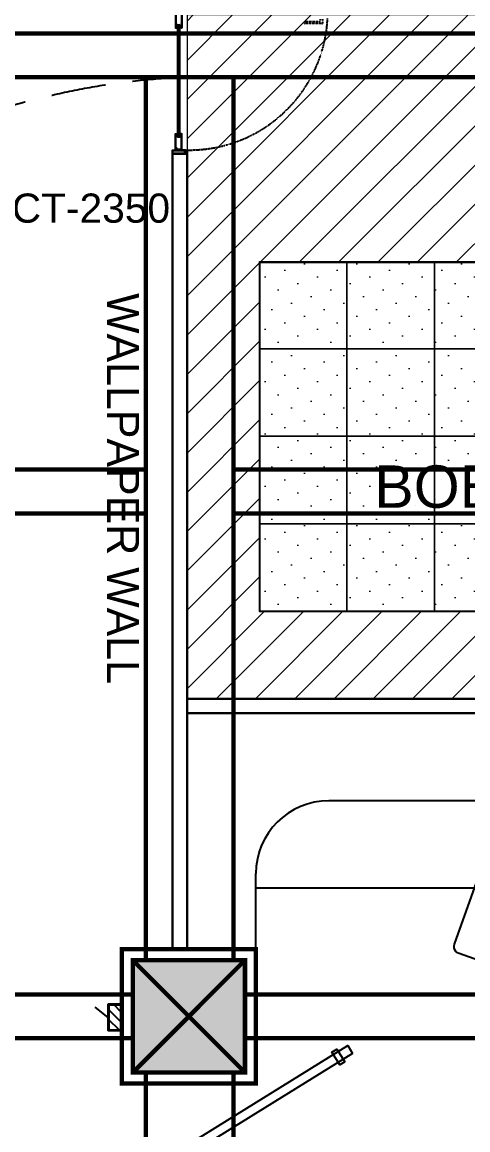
# Model space of a CAD drawing. Header units: millimetres. Extents: x 148480 to 578986, y 39883 to 155062.
# Drawn here: x 241562 to 244621, y 104561 to 112159 of the extents above; entities that cross this region are included whole.
import ezdxf

# ---------------------------------------------------------------- set-up
doc = ezdxf.new("R2010")
doc.units = ezdxf.units.MM
for name, pattern in [('CENTER', [2, 1.25, -0.25, 0.25, -0.25]), ('CONTINOUS', [0]), ('DASHED', [0.75, 0.5, -0.25]), ('HIDDEN', [0.375, 0.25, -0.125])]:
    doc.linetypes.add(name, pattern=pattern)
for name, color, linetype in [('001-TEXT', 250, 'Continuous'), ('2', 7, 'Continuous'), ('ceilings', 253, 'Continuous'), ('CEN', 252, 'CENTER'), ('DNM JEB', 4, 'Continuous'), ('EL-SWITCH BOXWS', 30, 'Continuous'), ('Flooring', 44, 'Continuous'), ('Hatch 01_UC', 7, 'Continuous'), ('I - MODULAR', 44, 'Continuous'), ('Layer2', 4, 'Continuous'), ('Layer4', 6, 'Continuous'), ('M-HVAC VRV PIPE', 4, 'Continuous'), ('M-HVAC-ELEPTICAL DUCT', 6, 'Continuous'), ('TENANCY', 3, 'Continuous')]:
    doc.layers.add(name, color=color, linetype=linetype)
doc.layers.add('EL-DIMM LED STRIP LIGHT', color=5, linetype='DASHED', lineweight=0)
doc.layers.add('I-PART-GYP', color=6, linetype='Continuous', lineweight=30)
doc.styles.add('Herbalife_Third Floor - Furniture Layout - 210201$0$CG', font='GOTHIC.TTF')
doc.styles.add('R', font='romans.shx')
doc.styles.get("Standard").update_dxf_attribs({"font": 'arial.ttf'})

# ---------------------------------------------------------------- blocks, each defined once
blk = doc.blocks.new('A$C4A242C7C')
at = {"layer": '2', "color": 8, "linetype": 'Continuous'}
for p, q in [((0, 4), (0, 115.4)), ((0.4, 115.8), (0.6, 115.8)), ((1.4, 115), (13, 115)), ((2, 113), (10.5, 113)), ((2, 4), (2, 113)), ((10.5, 103.9), (10.5, 113)), ((10.6, 103.4), (12.8, 95.2)), ((14, 111.3), (12.5, 111.3)), ((12.5, 104.8), (12.5, 111.3)), ((14, 104.8), (12.5, 104.8)), ((14.8, 103.8), (12.5, 103.8)), ((12.5, 103.8), (14.7, 95.7)), ((13, 115), (13, 112.6)), ((14.7, 112.6), (13, 112.6)), ((14, 110), (14, 111.3)), ((14, 106.1), (14, 104.8)), ((14.3, 109.8), (15, 110)), ((14.3, 106.3), (15, 106.1)), ((14.7, 112.6), (15.2, 110.4)), ((14.7, 95.7), (22.5, 95.7)), ((30.3, 93.7), (14.7, 93.7)), ((14.8, 103.8), (15.2, 105.6)), ((30.3, 95.7), (22.5, 95.7)), ((30.3, 112.6), (29.8, 110.4)), ((30.2, 103.8), (29.8, 105.6)), ((30.7, 109.8), (30, 110)), ((30.7, 106.3), (30, 106.1)), ((30.2, 103.8), (32.5, 103.8)), ((32, 112.6), (30.3, 112.6)), ((32.5, 103.8), (30.3, 95.7)), ((31, 111.3), (32.5, 111.3)), ((31, 110), (31, 111.3)), ((31, 106.1), (31, 104.8)), ((31, 104.8), (32.5, 104.8)), ((32, 115), (32, 112.6)), ((43.6, 115), (32, 115)), ((34.4, 103.4), (32.2, 95.2)), ((32.5, 104.8), (32.5, 111.3)), ((34.5, 113), (43, 113)), ((34.5, 103.9), (34.5, 113)), ((43, 14.2), (43, 113)), ((44.6, 115.8), (44.4, 115.8)), ((45, 11.7), (45, 115.4)), ((4, 2), (41, 2)), ((4, 0), (41, 0)), ((38.5, 8.4), (38.5, 11.7)), ((42.5, 13.7), (40.5, 13.7)), ((40.5, 8.8), (40.5, 11.3)), ((42.5, 6.4), (40.5, 6.4)), ((44, 11.7), (40.9, 11.7)), ((44, 8.4), (40.9, 8.4)), ((43, 4), (43, 5.9)), ((44, 11.6), (44, 11.7)), ((44, 8.4), (44, 8.5)), ((44.4, 11.2), (44.5, 11.2)), ((44.4, 8.9), (44.5, 8.9)), ((45, 4), (45, 8.4))]:
    blk.add_line(p, q, dxfattribs=at)
for centre, radius, start, end in [((0.4, 115.4), 0.4, 90, 180), ((0.6, 115.4), 0.4, 0, 90), ((1.4, 115.4), 0.4, 180, 270), ((12.5, 103.9), 2, 180, 195), ((14.7, 95.7), 2, 195, 270), ((14.2, 110), 0.2, 180, 285), ((14.2, 106.1), 0.2, 75, 180), ((14.8, 110.3), 0.4, 285, 15), ((14.8, 105.7), 0.4, 345, 75), ((30.1, 110.3), 0.4, 165, 255), ((30.1, 105.7), 0.4, 105, 195), ((30.3, 95.7), 2, 270, 345), ((30.8, 110), 0.2, 255, 0), ((30.8, 106.1), 0.2, 0, 105), ((32.5, 103.9), 2, 345, 0), ((43.6, 115.4), 0.4, 270, 0), ((44.4, 115.4), 0.4, 90, 180), ((44.6, 115.4), 0.4, 0, 90), ((4, 4), 4, 180, 270), ((4, 4), 2, 180, 270), ((40.5, 11.7), 2, 90, 180), ((40.5, 8.4), 2, 180, 270), ((40.9, 11.3), 0.4, 90, 180), ((40.9, 8.8), 0.4, 180, 270), ((41, 4), 4, 270, 0), ((41, 4), 2, 270, 0), ((42.5, 14.2), 0.5, 270, 0), ((42.5, 5.9), 0.5, 0, 90), ((44.4, 11.6), 0.4, 180, 270), ((44.4, 8.5), 0.4, 90, 180), ((44.5, 11.7), 0.5, 270, 0), ((44.5, 8.4), 0.5, 0, 90)]:
    blk.add_arc(centre, radius, start, end, dxfattribs=at)
blk = doc.blocks.new('A$C109E4DED')
at = {"layer": 'TENANCY', "rotation": 90}
blk.add_blockref('A$C4A242C7C', (75.8, 0), dxfattribs=at)
blk = doc.blocks.new('A$C57546ED1')
at = {"layer": '2', "color": 8, "linetype": 'Continuous'}
mesh = blk.add_polyface(dxfattribs=at)
corners = [(1, 3.4), (0.7, 2.6), (0, 2.7), (0.8, 4.1)]
mesh.append_faces([[corners[k] for k in face] for face in [(0, 1, 2, 3)]], dxfattribs={"color": 8})
mesh = blk.add_polyface(dxfattribs=at)
corners = [(2, 3.4), (2, 2.6), (0.7, 2.6), (1, 3.4)]
mesh.append_faces([[corners[k] for k in face] for face in [(0, 1, 2, 3)]], dxfattribs={"color": 8})
mesh = blk.add_polyface(dxfattribs=at)
corners = [(2.3, 4.1), (2.2, 1.7), (2, 2.6), (2, 3.4)]
mesh.append_faces([[corners[k] for k in face] for face in [(0, 1, 2, 3)]], dxfattribs={"color": 8})
mesh = blk.add_polyface(dxfattribs=at)
corners = [(2.7, 3.4), (2.5, 2.5), (2.2, 1.7), (2.3, 4.1)]
mesh.append_faces([[corners[k] for k in face] for face in [(0, 1, 2, 3)]], dxfattribs={"color": 8})
mesh = blk.add_polyface(dxfattribs=at)
corners = [(3.3, 3.4), (3.2, 2.5), (2.5, 2.5), (2.7, 3.4)]
mesh.append_faces([[corners[k] for k in face] for face in [(0, 1, 2, 3)]], dxfattribs={"color": 8})
mesh = blk.add_polyface(dxfattribs=at)
corners = [(3.6, 4.2), (3.5, 2.4), (3.2, 2.5), (3.3, 3.4)]
mesh.append_faces([[corners[k] for k in face] for face in [(0, 1, 2, 3)]], dxfattribs={"color": 8})
mesh = blk.add_polyface(dxfattribs=at)
corners = [(4.1, 3.5), (3.9, 2.4), (3.5, 2.4), (3.6, 4.2)]
mesh.append_faces([[corners[k] for k in face] for face in [(0, 1, 2, 3)]], dxfattribs={"color": 8})
mesh = blk.add_polyface(dxfattribs=at)
corners = [(6.5, 3.6), (5.8, 2.3), (3.9, 2.4), (4.1, 3.5)]
mesh.append_faces([[corners[k] for k in face] for face in [(0, 1, 2, 3)]], dxfattribs={"color": 8})
mesh = blk.add_polyface(dxfattribs=at)
corners = [(6.8, 4.6), (6.2, 0), (5.8, 2.3), (6.5, 3.6)]
mesh.append_faces([[corners[k] for k in face] for face in [(0, 1, 2, 3)]], dxfattribs={"color": 8})
mesh = blk.add_polyface(dxfattribs=at)
corners = [(7.9, 4.6), (7.5, 0), (6.2, 0), (6.8, 4.6)]
mesh.append_faces([[corners[k] for k in face] for face in [(0, 1, 2, 3)]], dxfattribs={"color": 8})
blk = doc.blocks.new('A$C5BB6640F')
at = {"layer": '2', "color": 8, "linetype": 'Continuous'}
for p, q in [((0.8, 2.6), (0, 0)), ((1, 2.6), (0.5, 0)), ((2.1, 8.2), (0.8, 8.2)), ((0.8, 8.2), (0.8, 2.6)), ((2.1, 6.4), (0.8, 6.4)), ((2.1, 4.5), (0.8, 4.5)), ((2.1, 2.6), (0.8, 2.6)), ((1.2, 2.6), (0.9, 0)), ((1.4, 2.6), (1.4, 0)), ((1.6, 2.6), (1.9, 0)), ((1.8, 2.6), (2.3, 0)), ((2.1, 8.2), (2.1, 2.6)), ((2.1, 2.6), (2.8, 0))]:
    blk.add_line(p, q, dxfattribs=at)
blk = doc.blocks.new('GFC1')
at = {"layer": 'Hatch 01_UC', "linetype": 'Continuous'}
h = blk.add_hatch(color=8, dxfattribs=at)
h.dxf.hatch_style = 1
h.paths.add_polyline_path([(321123.8, 106622.7), (321123.8, 106012.7), (322430.9, 106012.7), (322430.9, 106622.7)])
h.paths.add_polyline_path([(314953.8, 105940.7), (314953.8, 106710.7), (315723.8, 106710.7), (315723.8, 105940.7)])
at = {"layer": 'CEN', "color": 8, "linetype": 'HIDDEN', "lineweight": 0, "ltscale": 1500}
for p, q in [((304385.1, 113067.5), (321820.9, 113067.5)), ((304385.1, 112767.5), (321820.9, 112767.5)), ((315044.3, 106710.7), (315044.3, 112767.5)), ((315644.3, 106710.7), (315644.3, 112767.5)), ((309628, 110075.9), (315044.3, 110075.9)), ((315644.3, 110075.9), (321400.9, 110075.9)), ((309628, 109775.9), (315044.3, 109775.9)), ((315644.3, 109775.9), (321400.9, 109775.9)), ((309656.3, 106475.7), (314956.3, 106475.7)), ((315726.3, 106475.7), (321126.3, 106475.7)), ((309656.3, 106175.7), (314956.3, 106175.7)), ((315726.3, 106175.7), (321126.3, 106175.7)), ((315044.3, 100526.4), (315044.3, 105940.7)), ((315644.3, 100526.4), (315644.3, 105940.7))]:
    blk.add_line(p, q, dxfattribs=at)
at = {"layer": 'CEN', "color": 8, "linetype": 'Continuous', "lineweight": 0}
for p, q in [((315723.8, 105940.7), (314953.8, 106710.7)), ((315723.8, 106710.7), (314953.8, 105940.7))]:
    blk.add_line(p, q, dxfattribs=at)
for points in [[(315798.8, 105865.7), (314878.8, 105865.7), (314878.8, 106785.7), (315798.8, 106785.7)], [(315723.8, 105940.7), (314953.8, 105940.7), (314953.8, 106710.7), (315723.8, 106710.7)]]:
    blk.add_lwpolyline(points, close=True, dxfattribs=at)
at = {"layer": 'DNM JEB', "color": 8}
for p, q in [((315264, 112370.3), (315264, 113116.7)), ((315273.5, 113116.7), (315273.5, 112370.3))]:
    blk.add_line(p, q, dxfattribs=at)
at = {"layer": 'DNM JEB', "color": 8, "linetype": 'Continuous'}
blk.add_line((315225.9, 112242.5), (315325.9, 112242.5), dxfattribs=at)
at = {"layer": 'DNM JEB', "color": 8, "linetype": 'HIDDEN'}
blk.add_lwpolyline([(316255.4, 113166), (316255.4, 113138.9, -0.414214), (316252.1, 113135.6), (316134.9, 113135.6, -0.414214), (316131.6, 113138.9), (316131.6, 113145.6, -0.414214), (316134.9, 113148.9), (316238.7, 113148.9, 0.414214), (316242.1, 113152.3), (316242.1, 113166)], format="xyb", dxfattribs=at)
at = {"layer": 'DNM JEB', "color": 8}
for points in [[(315264, 113116.7), (315265.4, 113118.1), (315272.1, 113118.1), (315273.5, 113116.7)], [(315264, 112370.3), (315265.4, 112368.9), (315272.1, 112368.9), (315273.5, 112370.3)]]:
    blk.add_lwpolyline(points, dxfattribs=at)
at = {"layer": 'DNM JEB', "color": 8, "linetype": 'Continuous'}
for points in [[(315225.9, 112242.5), (315225.9, 112266.3), (315311.6, 112266.3), (315311.6, 112242.5)], [(315227.8, 112244.4), (315227.8, 112264.4), (315309.7, 112264.4), (315309.7, 112244.4)]]:
    blk.add_lwpolyline(points, close=True, dxfattribs=at)
at = {"layer": 'DNM JEB', "color": 8, "linetype": 'HIDDEN', "ltscale": 0.1}
blk.add_arc((315341, 113218.8), 950.6, 266.50588, 357.18151, dxfattribs=at)
at = {"layer": 'Flooring', "color": 8, "linetype": 'HIDDEN', "ltscale": 1500}
blk.add_arc((315520.1, 107811.4), 4959.9, 92.24385, 195.82283, dxfattribs=at)
at = {"layer": 'I - MODULAR', "color": 8, "linetype": 'Continuous'}
for p, q in [((321820.9, 107804.5), (316298.8, 107804.5)), ((315798.8, 106785.7), (315798.8, 107304.5)), ((320548.8, 107204.5), (315798.8, 107204.5))]:
    blk.add_line(p, q, dxfattribs=at)
at = {"layer": 'I - MODULAR', "color": 8}
blk.add_lwpolyline([(317464.2, 106659.9), (317192.7, 106756.3), (317180.9, 106762.3), (317171.1, 106771.2), (317163.9, 106782.3), (317159.8, 106794.9), (317159.1, 106808.1), (317161.9, 106821.1), (317368.6, 107403.3)], dxfattribs=at)
at = {"layer": 'I - MODULAR', "color": 8, "linetype": 'Continuous'}
blk.add_lwpolyline([(315798.8, 106785.7), (315325.9, 106785.7)], dxfattribs=at)
for points in [[(315723.8, 105940.7), (314953.8, 105940.7), (314953.8, 106710.7), (315723.8, 106710.7)], [(316461.8, 106071.9), (315371.7, 105395.8), (315338.4, 105449.5), (316428.5, 106125.6)], [(316408.2, 106014), (316373.5, 105992.5), (316319.1, 106080.2), (316353.7, 106101.7)]]:
    blk.add_lwpolyline(points, close=True, dxfattribs=at)
blk.add_arc((316298.8, 107304.5), 500, 90, 180, dxfattribs=at)
at = {"layer": 'I-PART-GYP', "color": 8, "linetype": 'CONTINOUS'}
for p, q in [((321820.9, 108504.5), (315325.9, 108504.5)), ((321820.9, 108404.5), (315325.9, 108404.5))]:
    blk.add_line(p, q, dxfattribs=at)
blk.add_lwpolyline([(315225.9, 112266.3), (315225.9, 106785.7), (315325.9, 106785.7), (315325.9, 112268.3)], dxfattribs=at)
at = {"layer": 'DNM JEB', "color": 8}
for name, p, xscale, yscale, zscale, rotation in [('A$C109E4DED', (315290.2, 113144.7), 0.9523809523809526, 0.9523809523809526, 0.9523809523809526, 90), ('A$C109E4DED', (315290.2, 112342.3), -0.9523809523809526, 0.9523809523809526, 0.9523809523809528, 89.99999999999997), ('A$C5BB6640F', (315243.7, 112278.2), -0.9523809523809523, 0.9523809523809523, 0.9523809523809526, 270)]:
    blk.add_blockref(name, p, dxfattribs=dict(at, xscale=xscale, yscale=yscale, zscale=zscale, rotation=rotation))
at = {"layer": 'DNM JEB', "color": 8, "ltscale": 1.2}
for p, xscale, yscale, zscale, rotation in [((315259.7, 113114.5), 0.9523809523809523, 0.9523809523809523, 0.9523809523809523, 270), ((315277.8, 113114.5), -0.9523809523809526, 0.9523809523809526, 0.9523809523809528, 89.99999999999997), ((315259.7, 112372.5), -0.9523809523809523, 0.9523809523809523, 0.9523809523809526, 270), ((315277.8, 112372.5), 0.9523809523809526, 0.9523809523809526, 0.9523809523809526, 90)]:
    blk.add_blockref('A$C57546ED1', p, dxfattribs=dict(at, xscale=xscale, yscale=yscale, zscale=zscale, rotation=rotation))
at = {"layer": '001-TEXT', "color": 8, "style": 'Herbalife_Third Floor - Furniture Layout - 210201$0$CG'}
blk.add_text('WALLPAPER WALL', height=220, rotation=270, dxfattribs=at).set_placement((314777, 111287.1, 0))
blk = doc.blocks.new('GRID')
at = {"layer": 'ceilings', "lineweight": 5}
h = blk.add_hatch(dxfattribs=at)
h.set_pattern_fill('DOTS', color=8, scale=80, angle=45)
h.paths.add_polyline_path([(56229.9, 61282.6), (56229.9, 61882.6), (56829.9, 61882.6), (56829.9, 61282.6)])
at = {"layer": 'ceilings', "color": 8, "lineweight": 5}
blk.add_lwpolyline([(56229.9, 61282.6), (56229.9, 61882.6), (56829.9, 61882.6), (56829.9, 61282.6)], close=True, dxfattribs=at)
blk = doc.blocks.new('celling')
at = {"layer": 'Hatch 01_UC', "linetype": 'Continuous', "lineweight": 0, "transparency": 33554597}
h = blk.add_hatch(dxfattribs=at)
h.set_pattern_fill('ANSI31', color=8, scale=60, angle=180)
h.set_pattern_definition([(225, (351364.73, 88289.53), (134.7038, -134.7038), [])])
h.paths.add_polyline_path([(325095.7, 55471.8), (331392.4, 55471.8), (331392.4, 59063.6), (330420.7, 59063.6), (330420.7, 60163.6), (329914.8, 60163.6), (329914.8, 60059.9), (328849.8, 60059.9), (328849.8, 60163.6), (325095.7, 60163.6)])
h.paths.add_polyline_path([(330993.2, 58463.6), (330993.2, 56071.8), (325593.2, 56071.8), (325593.2, 58463.6)], flags=16)
at = {"layer": 'ceilings'}
blk.add_lwpolyline([(325593.2, 58463.6), (325593.2, 56071.8), (330993.2, 56071.8), (330993.2, 58463.6)], close=True, dxfattribs=at)
at = {"layer": 'Hatch 01_UC', "color": 8, "linetype": 'Continuous', "lineweight": 0}
blk.add_lwpolyline([(331392.4, 59063.6), (330420.7, 59063.6), (330420.7, 60163.6), (329914.8, 60163.6), (329914.8, 60059.9), (328849.8, 60059.9), (328849.8, 60163.6), (325095.7, 60163.6), (325095.7, 55471.8), (331392.4, 55471.8), (331392.4, 59063.6)], dxfattribs=at)
at = {"layer": 'ceilings', "rotation": 270}
for p in [(264310.6, 114701.7), (264910.6, 114701.7), (265510.6, 114701.7), (264310.6, 114101.7), (264910.6, 114101.7), (265510.6, 114101.7), (264310.6, 113501.7), (264910.6, 113501.7), (265510.6, 113501.7), (264310.6, 112901.7), (264910.6, 112901.7), (265510.6, 112901.7)]:
    blk.add_blockref('GRID', p, dxfattribs=at)
blk = doc.blocks.new('BEAM')
at = {"layer": 'CEN', "color": 11, "linetype": 'HIDDEN', "lineweight": 0, "ltscale": 1500, "const_width": 30}
for points in [[(364385.1, 113067.5), (381820.9, 113067.5)], [(364385.1, 112767.5), (381820.9, 112767.5)], [(375044.3, 106710.7), (375044.3, 112767.5)], [(375644.3, 106710.7), (375644.3, 112767.5)], [(369628, 110075.9), (375044.3, 110075.9)], [(375644.3, 110075.9), (381400.9, 110075.9)], [(369628, 109775.9), (375044.3, 109775.9)], [(375644.3, 109775.9), (381400.9, 109775.9)], [(369656.3, 106475.7), (374956.3, 106475.7)], [(375726.3, 106475.7), (381126.3, 106475.7)], [(369656.3, 106175.7), (374956.3, 106175.7)], [(375726.3, 106175.7), (381126.3, 106175.7)], [(375044.3, 100526.4), (375044.3, 105940.7)], [(375644.3, 100526.4), (375644.3, 105940.7)]]:
    blk.add_lwpolyline(points, dxfattribs=at)
at = {"layer": 'CEN', "color": 11, "linetype": 'Continuous', "lineweight": 0, "const_width": 30}
for points in [[(375798.8, 105865.7), (374878.8, 105865.7), (374878.8, 106785.7), (375798.8, 106785.7)], [(375723.8, 105940.7), (374953.8, 105940.7), (374953.8, 106710.7), (375723.8, 106710.7)]]:
    blk.add_lwpolyline(points, close=True, dxfattribs=at)
for points in [[(375723.8, 106710.7), (374953.8, 105940.7)], [(375723.8, 105940.7), (374953.8, 106710.7)]]:
    blk.add_lwpolyline(points, dxfattribs=at)
at = {"layer": 'CEN', "color": 11, "linetype": 'Continuous', "insert": (376610.8, 110104.8), "char_height": 290.461, "width": 3219.887, "attachment_point": 1, "style": 'R'}
blk.add_mtext('{\\fArial|b0|i0|c0|p34;BOB-2450 MM}', dxfattribs=at)
blk = doc.blocks.new('BEE')
at = {"layer": 'M-HVAC VRV PIPE', "linetype": 'Continuous'}
blk.add_blockref('BEAM', (0, 0), dxfattribs=at)
blk = doc.blocks.new('lsb')
at = {"layer": 'EL-SWITCH BOXWS', "extrusion": (0.000488338, 0.006137, 0.999981)}
h = blk.add_hatch(dxfattribs=at)
h.set_pattern_fill('ANSI31', color=8, scale=1.963905, angle=359.9998, style=0)
h.set_pattern_definition([(314.99982827, (-73506.04995, 20833.20643), (-0.17358683075, -0.1735857902), [])])
h.paths.add_polyline_path([(-179, 8), (-179, 202), (210, 202), (210, 8)])
h.paths.add_polyline_path([(-168, 16), (-168, 192), (201, 192), (201, 16)], flags=17)
at = {"layer": 'EL-SWITCH BOXWS'}
h = blk.add_hatch(dxfattribs=at)
h.set_pattern_fill('ANSI31', color=8, scale=38.4, angle=360, style=0)
h.set_pattern_definition([(135, (1791500.75, 34201.84), (74.331447, 74.331447), [])])
h.paths.add_polyline_path([(-179, 8), (-179, 202), (210, 202), (210, 8)])
at = {"layer": 'EL-SWITCH BOXWS', "color": 8}
for p, q in [((15, 202), (-137, 396)), ((-179, 202), (-179, 8)), ((210, 8), (210, 202)), ((-179, 8), (210, 8))]:
    blk.add_line(p, q, dxfattribs=at)
at = {"layer": 'EL-SWITCH BOXWS', "color": 8, "extrusion": (4.72941e-08, 0.012274, 0.999925)}
blk.add_line((-179, 202, -1), (210, 202, -1), dxfattribs=at)
at = {"layer": 'EL-SWITCH BOXWS', "color": 8, "extrusion": (0.000488338, 0.006137, 0.999981), "elevation": 0}
for points in [[(-179, 202), (-179, 8), (210, 8), (210, 202)], [(-179, 8), (-179, 202), (210, 202), (210, 8)], [(-168, 16), (-168, 192), (201, 192), (201, 16)]]:
    blk.add_lwpolyline(points, close=True, dxfattribs=at)

msp = doc.modelspace()

# ---------------------------------------------------------------- block references
at = {"layer": 'Layer4', "linetype": 'Continuous', "rotation": 360}
msp.add_blockref('GFC1', (-72632.4, -986), dxfattribs=at)

# ---------------------------------------------------------------- next in the draw order: linework, layer by layer
at = {"layer": 'EL-DIMM LED STRIP LIGHT', "color": 5, "const_width": 15}
msp.add_lwpolyline([(242693.5, 111110.3), (242693.5, 105799.7)], dxfattribs=at)

# ---------------------------------------------------------------- next in the draw order: block references
at = {"layer": 'EL-SWITCH BOXWS', "color": 30, "true_color": 0xf8991e, "extrusion": (0.006137, 0.000488356, 0.999981), "xscale": -0.4610813856124993, "yscale": 0.4610813856125342, "zscale": 0.4610813856125129, "rotation": 89.99964100706963}
msp.add_blockref('lsb', (242241.8, 105339, 1538.2), dxfattribs=at)
at = {"layer": 'Hatch 01_UC', "color": 252, "linetype": 'Continuous', "true_color": 0x939598, "rotation": 360}
msp.add_blockref('celling', (-82402.2, 52046.6), dxfattribs=at)
at = {"layer": 'Layer2', "linetype": 'Continuous', "rotation": 360}
msp.add_blockref('BEE', (-132632.4, -986), dxfattribs=at)

# ---------------------------------------------------------------- next in the draw order: texts
at = {"layer": 'M-HVAC-ELEPTICAL DUCT', "insert": (241087.1, 110983.8, 1198.1), "char_height": 200, "attachment_point": 1}
msp.add_mtext('BOCT-2350', dxfattribs=at)

doc.saveas('drawing.dxf')
